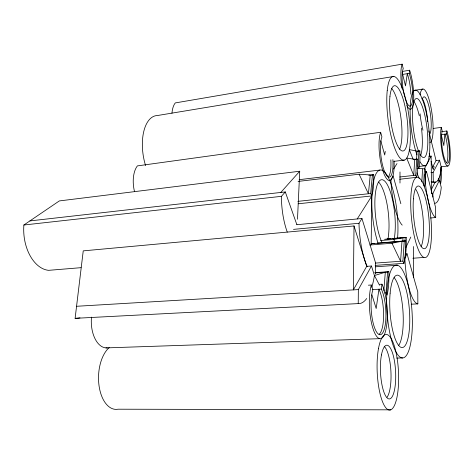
<?xml version="1.0" encoding="UTF-8"?>
<svg xmlns="http://www.w3.org/2000/svg" width="474" height="474" viewBox="0 0 474 474"><rect width="100%" height="100%" fill="white"/><g stroke="black" fill="none" stroke-linecap="round" stroke-linejoin="round"><path stroke-width="0.71" d="M399.991 183.041L399.997 171.973M358.231 303.597L358.35 289.596L371.474 266.009L366.692 266.347L353.337 289.892L354.019 225.956L83.24 250.87L75.111 318.332L358.231 303.597A73.594 23.03 84.6 0 0 366.669 298.519M375.408 274.055L375.538 262.768L361.958 218.502L296.843 224.717M371.16 244.655L371.812 195.94A37.268 11.038 83.3 0 0 373.702 174.805L368.778 175.149M438.284 180.316L438.379 178.188M297.494 219.225L299.728 171.233L59.321 200.929L23.878 225.008A37.511 24.02 84.2 0 0 48.609 270.334L81.013 267.674M424.491 168.791L423.608 184.534L426.796 194.05L428.792 202.937A40.403 9.652 84.3 0 1 425.042 257.631A40.403 9.652 84.3 0 1 410.709 203.944A40.403 9.652 84.3 0 1 424.426 186.596A31.248 7.394 83.4 0 0 425.332 168.892L417.09 168.394M421.83 181.886L422.571 169.017M418.98 150.845L418.027 166.469L418.868 168.596A31.48 7.56 83.1 0 0 419.846 151.01L417.055 151.088L409.275 149.606L413.085 159.175M416.522 159.602L417.055 151.088M416.581 177.335L415.716 175.179L416.723 159.063L417.618 159.199A32.268 7.874 83.2 0 1 416.581 177.335L399.695 179.249M403.955 263.343L402.9 261.109L404.257 241.07L405.365 240.851A37.855 10.173 84.6 0 1 403.955 263.343L375.183 265.387M404.926 241.142L405.169 237.551L406.2 237.361A35.307 9.415 84.5 0 1 404.897 258.324A38.732 9.658 85.1 0 0 417.861 303.864L411.219 304.201M402.787 241.319L403.036 237.729L393.764 239.435L380.504 240.537M385.984 292.92L387.614 272.07L388.816 271.697A38.631 11.192 85.3 0 1 387.116 295.089L385.984 292.92L384.817 292.985M383.822 290.9L385.309 272.224L374.43 275.542A73.594 23.03 84.6 0 1 371.794 287.274M433.266 128.454L441.324 127.358L442.195 131.097A17.2 3.519 83.3 0 0 443.664 155.745A17.2 3.519 83.3 0 0 449.287 159.329A17.2 3.519 83.3 0 0 446.597 133.905L446.869 130.984L441.744 131.671M357.224 218.952L371.812 195.94L370.668 193.516L372.463 174.722M368.393 285.194L371.349 285.016L372.854 289.887A25.021 7.27 86.1 0 0 374.282 326.947A25.021 7.27 86.1 0 0 385.06 325.916A25.021 7.27 86.1 0 0 381.292 289.081L381.973 284.193L379.757 284.329M404.968 97.591A19.748 4.657 82.2 0 0 412.321 101.892A19.748 4.657 82.2 0 0 409.198 73.34L409.643 70.217L402.355 71.438M385.261 151.407L384.698 155.022L380.788 140.796M404.897 258.324L407.018 253.762L405.596 253.868M405.851 247.535L410.804 237.065M432.963 197.083L432.886 193.428L439.463 180.156L438.035 180.316M431.115 190.021L435.262 181.815M425.231 171.718L426.499 171.57L424.817 174.811A34.152 7.596 83.8 0 0 435.707 217.513L430.558 217.993M431.109 181.898L433.313 181.655L433.112 172.418L439.546 160.2L436.056 160.621L432.602 167.049M424.378 168.827L431.115 156.094L428.917 156.361M393.574 169.064L396.981 163.566M367.291 266.749A43.732 12.786 84.6 0 1 358.996 223.266L361.958 218.502M23.878 225.008L281.426 196.331L285.295 191.94L296.878 224.7M280.792 192.45L299.728 171.233M391.986 243.227L401.976 241.26L400.583 261.275L391.986 243.227L369.892 245.028M404.755 96.826A19.748 4.657 82.2 0 1 403.232 68.623L402.13 64.168L175.285 102.917A21.17 10.12 80.3 0 0 171.961 113.239M402.189 74.501L409.198 73.34M393.835 76.438L157.392 115.532A37.185 18.824 81.2 0 0 145.577 165.586M413.435 90.534L422.915 89.047M392.875 159.619A21.502 5.771 83.2 0 1 385.22 173.063A21.502 5.771 83.2 0 1 381.926 136.95L380.652 132.282L137.389 165.894A22.805 12.081 82.4 0 0 134.521 191.614M441.229 134.622L446.597 133.905M417.641 151.289L419.846 151.01M393.947 161.356L404.233 160.094M413.287 159.477L416.723 159.063M415.42 159.465L417.618 159.199M299.159 179.682L379.864 170.071M419.123 166.451L424.994 165.752M298.069 181.423L359.102 174.207L370.247 174.977L368.422 193.759L359.102 174.207M441.253 166.789L447.865 166.013M370.763 175.155L373.702 174.805M430.943 172.666L433.112 172.418M399.772 177.003L415.716 175.179M29.898 220.92L285.295 191.94M432.223 182.531L435.162 182.212M297.868 201.361L370.668 193.516M298.182 203.779L371.812 195.94M431.654 193.552L432.886 193.428M293.507 229.369L358.996 223.266M387.045 238.967L390.73 238.659M392.199 238.535L406.2 237.361M384.604 239.275L405.169 237.551M371.486 243.636L374.43 243.393M377.375 243.15L405.365 240.851M371.029 243.802L404.257 241.07M412.895 258.247L423.94 257.441M375.521 263.082L402.9 261.109M375.479 266.797L397.615 265.244M374.81 272.639L388.816 271.697M374.987 272.917L387.614 272.07M76.563 306.281L358.35 289.596M372.28 289.608L381.292 289.081M105.951 347.904L379.751 338.673M396.732 358.077L402.651 357.941A46.547 12.478 86 0 0 408.766 287.961A46.547 12.478 86 0 0 387.145 288.595A46.547 12.478 86 0 0 402.651 357.941M390.683 409.832L118.085 409.204A32.682 18.296 -88.2 0 1 99.072 385.925A32.682 18.296 -88.2 0 1 109.251 347.513M434.664 167.014L432.566 166.741L433.597 169.467M379.556 285.271L374.43 275.542L371.474 266.009M393.764 239.435L394.99 242.042M416.889 172.803L419.277 178.775M354.019 225.956L366.692 266.347M371.918 294.822L376.184 308.527L378.927 289.217A24.992 7.323 86.1 0 1 383.59 314.582A24.992 7.323 86.1 0 1 379.164 334.247M407.018 253.762L417.772 291.889L417.861 303.864M400.85 203.725L393.159 175.913L390.949 179.539A37.594 9.664 83.8 0 0 402.219 225.126M426.499 171.57L435.547 207.31L435.707 217.513M402.171 72.486L405.525 85.918L407.296 73.654A19.73 4.693 82.2 0 1 410.828 94.16M429.183 153.499L429.888 156.343M431.127 161.326L433.076 169.159M428.786 130.919L436.056 160.621M439.463 180.156L441.253 187.449A52.116 11.607 83.3 0 1 434.984 203.316M439.546 160.2L441.306 167.446A28.144 6.138 83.5 0 1 440.678 183.414L439.979 181.542L440.601 167.352L441.306 167.446A51.109 11.228 83 0 1 433.313 181.655M441.466 135.617L443.806 145.613L444.896 134.13A17.183 3.549 83.3 0 1 446.733 162.712M431.115 156.094L431.63 193.67M413.364 246.533L413.524 277.42M446.869 130.984A20.773 4.248 83.3 0 1 449.939 161.373A20.773 4.248 83.3 0 1 443.202 156.971A20.773 4.248 83.3 0 1 441.324 127.358M422.962 130.249A27.012 5.961 82.8 0 1 420.065 113.819M420.047 94.83A27.012 5.961 82.8 0 1 430.688 105.969A27.012 5.961 82.8 0 1 430.013 142.555M422.174 99.753A19.197 4.236 82.8 0 1 429.717 109.879A19.197 4.236 82.8 0 1 428.994 134.859M421.996 98.272A19.161 4.302 82.8 0 1 427.631 121.54M409.643 70.217A23.854 5.623 82.2 0 1 413.583 101.039A23.854 5.623 82.2 0 1 406.852 105.566M402.029 88.36A23.854 5.623 82.2 0 1 402.13 64.168M416.972 154.897A38.139 8.733 82.9 0 1 412.641 92.708A38.139 8.733 82.9 0 1 428.976 129.669A38.139 8.733 82.9 0 1 420.041 161.841M418.655 151.289A29.749 6.808 82.9 0 1 414.033 101.383A29.749 6.808 82.9 0 1 427.033 128.318A29.749 6.808 82.9 0 1 420.112 154.299M413.452 100.808A29.666 6.974 82.9 0 1 419.318 115.834M421.469 128.099A29.666 6.974 82.9 0 1 420.545 155.656M391.595 88.36A32.813 8.425 82.6 0 1 400.963 118.073A32.813 8.425 82.6 0 1 399.523 149.257M287.268 232.1A43.223 15.974 84 0 1 281.426 196.331M378.098 243.346A44.645 12.383 84.2 0 1 372.997 183.699A44.645 12.383 84.2 0 1 389.255 179.409A44.645 12.383 84.2 0 1 397.567 238.209M394.09 160.923A25.969 6.974 83.2 0 1 384.627 175.291A25.969 6.974 83.2 0 1 380.652 132.282M390.825 159.874A21.478 5.818 83.2 0 1 388.757 176.298M415.905 189.553A31.414 7.703 84.3 0 1 423.092 218.224A31.414 7.703 84.3 0 1 421.131 246.563M381.872 242.155A34.821 9.652 84.2 0 1 375.538 192.337A34.821 9.652 84.2 0 1 389.207 188.699A34.821 9.652 84.2 0 1 394.214 238.872M378.602 182.087A34.703 9.865 84.3 0 1 387.886 239.4M79.999 317.841A63.001 38.738 85.7 0 1 75.111 318.332M394.137 277.604A36.178 9.954 86 0 1 402.989 311.501A36.178 9.954 86 0 1 398.593 345.623M381.973 284.193A30.218 8.781 86.1 0 1 386.186 328.405A30.218 8.781 86.1 0 1 373.269 329.412A30.218 8.781 86.1 0 1 371.349 285.016M107.272 347.898A26.058 15.061 89.2 0 1 91.5 317.13M384.201 346.34A26.822 7.667 87.3 0 1 390.896 370.994A26.822 7.667 87.3 0 1 387.062 397.259M414.75 159.3L413.725 175.404L406.692 158.073L414.75 159.3M387.24 90.433A42.204 10.558 82.6 0 0 401.36 159.3A42.204 10.558 82.6 0 0 407.071 105.139A42.204 10.558 82.6 0 0 387.24 90.433M389.954 96.364A32.913 8.23 82.6 0 0 400.85 150.24A32.913 8.23 82.6 0 0 405.448 108.374A32.913 8.23 82.6 0 0 389.954 96.364M413.423 198.861A31.509 7.525 84.3 0 0 423.406 248.566A31.509 7.525 84.3 0 0 426.997 204.727A31.509 7.525 84.3 0 0 413.423 198.861M390.132 293.151A36.302 9.729 86 0 0 402.088 347.572A36.302 9.729 86 0 0 407.03 293.341A36.302 9.729 86 0 0 390.132 293.151M381.457 354.949A26.888 7.554 87.2 0 0 387.981 398.563A26.888 7.554 87.2 0 0 394.724 362.723A26.888 7.554 87.2 0 0 381.457 354.949M378.513 348.449A37.849 10.635 87.2 0 0 387.862 409.583A37.849 10.635 87.2 0 0 397.194 358.7A37.849 10.635 87.2 0 0 378.513 348.449"/></g></svg>
